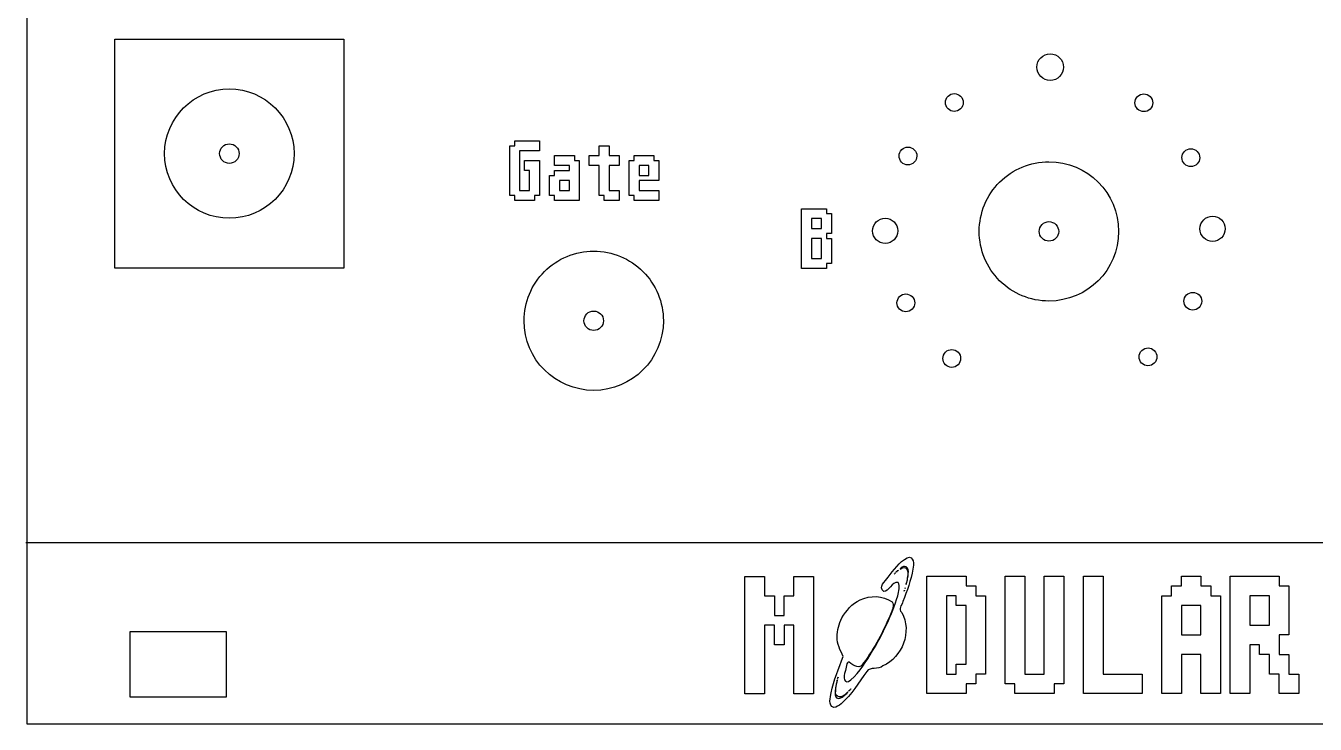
# Model space of a CAD drawing. Extents: x 0 to 101, y 9 to 137.
# Drawn here: x 0.1 to 63.6, y 8.7 to 43.1 of the extents above; entities that cross this region are included whole.
import ezdxf

# ---------------------------------------------------------------- set-up
doc = ezdxf.new("R2010")
doc.units = 0
doc.layers.add('Calque_1', color=7, linetype='CONTINUOUS')

msp = doc.modelspace()

# ---------------------------------------------------------------- linework, layer by layer
at = {"layer": 'Calque_1', "color": 7}
for p, q in [((0.161084, 8.727696), (0.161084, 136.906207)), ((4.476333, 42.48472), (15.765231, 42.48472)), ((4.476333, 31.195821), (4.476333, 42.48472)), ((15.765231, 42.48472), (15.765231, 31.195821)), ((51.210272, 41.10164), (51.210272, 41.10164)), ((45.422511, 39.190108), (45.422511, 39.190108)), ((54.854272, 39.036385), (54.854295, 39.036387)), ((24.174131, 37.35089), (24.174131, 37.473377)), ((24.174131, 37.473377), (24.786571, 37.473377)), ((24.786571, 37.473377), (25.399014, 37.473377)), ((25.399014, 37.473377), (25.399014, 37.228403)), ((10.601009, 36.84027), (10.601009, 36.84027)), ((13.308016, 36.84027), (13.308016, 36.84027)), ((23.929157, 36.00352), (23.929157, 37.228403)), ((23.929157, 37.228403), (24.051644, 37.228403)), ((24.051644, 37.228403), (24.174131, 37.228403)), ((24.174131, 37.228403), (24.174131, 37.35089)), ((24.909061, 36.983425), (24.419109, 36.983425)), ((24.419109, 36.983425), (24.419109, 36.00352)), ((25.399014, 36.983425), (24.909061, 36.983425)), ((25.399014, 37.228403), (25.399014, 36.983425)), ((28.33871, 36.983425), (28.33871, 37.228403)), ((28.33871, 37.228403), (28.583688, 37.228403)), ((28.33871, 36.73845), (28.33871, 36.983425)), ((28.583688, 37.228403), (28.828663, 37.228403)), ((28.828663, 37.228403), (28.828663, 36.983425)), ((28.828663, 36.983425), (28.828663, 36.73845)), ((24.664084, 36.248498), (24.664084, 36.493473)), ((24.664084, 36.493473), (25.031549, 36.493473)), ((24.664084, 36.00352), (24.664084, 36.248498)), ((25.031549, 36.493473), (25.399014, 36.493473)), ((25.399014, 36.493473), (25.399014, 35.636058)), ((26.133932, 36.493473), (26.133932, 36.73845)), ((26.133932, 36.73845), (26.623884, 36.73845)), ((26.133932, 36.248498), (26.133932, 36.493473)), ((26.501397, 36.248498), (26.133932, 36.248498)), ((26.868862, 36.248498), (26.501397, 36.248498)), ((26.623884, 36.73845), (27.113837, 36.73845)), ((26.868862, 36.126011), (26.868862, 36.248498)), ((27.113837, 36.73845), (27.113837, 36.615963)), ((27.113837, 36.615963), (27.113837, 36.493473)), ((27.113837, 36.493473), (27.236327, 36.493473)), ((27.236327, 36.493473), (27.358814, 36.493473)), ((27.358814, 36.493473), (27.358814, 35.513568)), ((27.848758, 36.493473), (27.848758, 36.73845)), ((27.848758, 36.73845), (28.093736, 36.73845)), ((27.848758, 36.248498), (27.848758, 36.493473)), ((28.093736, 36.248498), (27.848758, 36.248498)), ((28.093736, 36.73845), (28.33871, 36.73845)), ((28.33871, 36.248498), (28.093736, 36.248498)), ((28.33871, 35.513568), (28.33871, 36.248498)), ((28.828663, 36.73845), (29.07364, 36.73845)), ((29.07364, 36.248498), (28.828663, 36.248498)), ((28.828663, 36.248498), (28.828663, 35.636058)), ((29.07364, 36.73845), (29.318615, 36.73845)), ((29.318615, 36.248498), (29.07364, 36.248498)), ((29.318615, 36.73845), (29.318615, 36.493473)), ((29.318615, 36.493473), (29.318615, 36.248498)), ((29.808559, 35.636058), (29.808559, 36.493473)), ((29.808559, 36.493473), (29.931049, 36.493473)), ((29.931049, 36.493473), (30.053536, 36.493473)), ((30.053536, 36.615963), (30.053536, 36.73845)), ((30.053536, 36.73845), (30.543489, 36.73845)), ((30.053536, 36.493473), (30.053536, 36.615963)), ((30.543489, 36.248498), (30.298511, 36.248498)), ((30.298511, 36.248498), (30.298511, 36.00352)), ((30.543489, 36.73845), (31.033441, 36.73845)), ((30.788463, 36.248498), (30.543489, 36.248498)), ((30.788463, 36.00352), (30.788463, 36.248498)), ((31.033441, 36.73845), (31.033441, 36.615963)), ((31.033441, 36.615963), (31.033441, 36.493473)), ((31.033441, 36.493473), (31.155928, 36.493473)), ((31.155928, 36.493473), (31.278416, 36.493473)), ((31.278416, 36.493473), (31.278416, 36.00352)), ((43.232905, 36.415797), (43.232879, 36.415797)), ((57.072752, 36.475061), (57.072752, 36.475061)), ((23.929157, 34.778641), (23.929157, 36.00352)), ((24.419109, 36.00352), (24.419109, 35.023616)), ((24.786571, 36.00352), (24.664084, 36.00352)), ((24.909061, 36.00352), (24.786571, 36.00352)), ((24.909061, 35.513568), (24.909061, 36.00352)), ((25.399014, 35.636058), (25.399014, 34.778641)), ((25.888957, 35.268593), (25.888957, 35.758546)), ((25.888957, 35.758546), (26.011445, 35.758546)), ((26.011445, 35.758546), (26.133932, 35.758546)), ((26.133932, 35.881033), (26.133932, 36.00352)), ((26.133932, 36.00352), (26.501397, 36.00352)), ((26.133932, 35.758546), (26.133932, 35.881033)), ((26.501397, 36.00352), (26.868862, 36.00352)), ((26.868862, 36.00352), (26.868862, 36.126011)), ((28.828663, 35.636058), (28.828663, 35.023616)), ((29.808559, 34.778641), (29.808559, 35.636058)), ((30.298511, 36.00352), (30.298511, 35.758546)), ((30.298511, 35.758546), (30.543489, 35.758546)), ((30.543489, 35.758546), (30.788463, 35.758546)), ((30.788463, 35.758546), (30.788463, 36.00352)), ((31.278416, 36.00352), (31.278416, 35.513568)), ((24.419109, 35.023616), (24.664084, 35.023616)), ((24.664084, 35.023616), (24.909061, 35.023616)), ((24.909061, 35.023616), (24.909061, 35.513568)), ((25.888957, 34.778641), (25.888957, 35.268593)), ((26.623884, 35.513568), (26.37891, 35.513568)), ((26.37891, 35.513568), (26.37891, 35.268593)), ((26.37891, 35.268593), (26.37891, 35.023616)), ((26.37891, 35.023616), (26.623884, 35.023616)), ((26.868862, 35.513568), (26.623884, 35.513568)), ((26.623884, 35.023616), (26.868862, 35.023616)), ((26.868862, 35.268593), (26.868862, 35.513568)), ((26.868862, 35.023616), (26.868862, 35.268593)), ((27.358814, 35.513568), (27.358814, 34.533664)), ((28.33871, 34.778641), (28.33871, 35.513568)), ((28.828663, 35.023616), (29.07364, 35.023616)), ((29.07364, 35.023616), (29.318615, 35.023616)), ((29.318615, 35.023616), (29.318615, 34.778641)), ((30.788463, 35.513568), (30.298511, 35.513568)), ((30.298511, 35.513568), (30.298511, 35.268593)), ((30.298511, 35.268593), (30.298511, 35.023616)), ((30.298511, 35.023616), (30.788463, 35.023616)), ((31.278416, 35.513568), (30.788463, 35.513568)), ((30.788463, 35.023616), (31.278416, 35.023616)), ((31.278416, 35.023616), (31.278416, 34.778641)), ((24.051644, 34.778641), (23.929157, 34.778641)), ((24.174131, 34.778641), (24.051644, 34.778641)), ((24.174131, 34.656154), (24.174131, 34.778641)), ((24.174131, 34.533664), (24.174131, 34.656154)), ((24.664084, 34.533664), (24.174131, 34.533664)), ((25.154036, 34.533664), (24.664084, 34.533664)), ((25.276523, 34.778641), (25.154036, 34.778641)), ((25.154036, 34.778641), (25.154036, 34.656154)), ((25.154036, 34.656154), (25.154036, 34.533664)), ((25.399014, 34.778641), (25.276523, 34.778641)), ((26.011445, 34.778641), (25.888957, 34.778641)), ((26.133932, 34.778641), (26.011445, 34.778641)), ((26.133932, 34.656154), (26.133932, 34.778641)), ((26.133932, 34.533664), (26.133932, 34.656154)), ((26.746375, 34.533664), (26.133932, 34.533664)), ((27.358814, 34.533664), (26.746375, 34.533664)), ((28.461198, 34.778641), (28.33871, 34.778641)), ((28.583688, 34.778641), (28.461198, 34.778641)), ((28.583688, 34.656154), (28.583688, 34.778641)), ((28.583688, 34.533664), (28.583688, 34.656154)), ((28.95115, 34.533664), (28.583688, 34.533664)), ((29.318615, 34.533664), (28.95115, 34.533664)), ((29.318615, 34.778641), (29.318615, 34.533664)), ((29.931049, 34.778641), (29.808559, 34.778641)), ((30.053536, 34.778641), (29.931049, 34.778641)), ((30.053536, 34.656154), (30.053536, 34.778641)), ((30.053536, 34.533664), (30.053536, 34.656154)), ((30.665976, 34.533664), (30.053536, 34.533664)), ((31.278416, 34.533664), (30.665976, 34.533664)), ((31.278416, 34.778641), (31.278416, 34.533664)), ((38.306085, 32.65709), (38.306085, 34.126947)), ((38.306085, 34.126947), (38.918525, 34.126947)), ((38.918525, 34.126947), (39.530964, 34.126947)), ((39.530964, 34.126947), (39.530964, 34.00446)), ((39.530964, 34.00446), (39.530964, 33.881972)), ((39.530964, 33.881972), (39.653455, 33.881972)), ((39.653455, 33.881972), (39.775942, 33.881972)), ((39.775942, 33.881972), (39.775942, 33.39202)), ((39.041012, 33.636995), (38.796037, 33.636995)), ((38.796037, 33.636995), (38.796037, 33.39202)), ((38.796037, 33.39202), (38.796037, 33.147043)), ((38.796037, 33.147043), (39.041012, 33.147043)), ((39.28599, 33.636995), (39.041012, 33.636995)), ((39.041012, 33.147043), (39.28599, 33.147043)), ((39.28599, 33.39202), (39.28599, 33.636995)), ((39.28599, 33.147043), (39.28599, 33.39202)), ((39.775942, 33.39202), (39.775942, 32.902068)), ((43.046172, 33.033956), (43.046172, 33.033956)), ((59.171356, 33.137026), (59.171356, 33.137026)), ((38.306085, 31.187233), (38.306085, 32.65709)), ((39.041012, 32.65709), (38.796037, 32.65709)), ((38.796037, 32.65709), (38.796037, 32.167138)), ((39.28599, 32.65709), (39.041012, 32.65709)), ((39.28599, 32.167138), (39.28599, 32.65709)), ((39.653455, 32.902068), (39.530964, 32.902068)), ((39.530964, 32.902068), (39.530964, 32.779578)), ((39.530964, 32.779578), (39.530964, 32.65709)), ((39.530964, 32.65709), (39.653455, 32.65709)), ((39.775942, 32.902068), (39.653455, 32.902068)), ((39.653455, 32.65709), (39.775942, 32.65709)), ((39.775942, 32.65709), (39.775942, 32.044651)), ((50.969362, 33.006778), (50.969362, 33.006778)), ((53.921535, 33.006789), (53.921535, 33.006789)), ((38.796037, 32.167138), (38.796037, 31.677186)), ((39.28599, 31.677186), (39.28599, 32.167138)), ((39.775942, 32.044651), (39.775942, 31.432211)), ((15.765231, 31.195821), (4.476333, 31.195821)), ((38.918525, 31.187233), (38.306085, 31.187233)), ((38.796037, 31.677186), (39.041012, 31.677186)), ((39.530964, 31.187233), (38.918525, 31.187233)), ((39.041012, 31.677186), (39.28599, 31.677186)), ((39.653455, 31.432211), (39.530964, 31.432211)), ((39.530964, 31.432211), (39.530964, 31.309721)), ((39.530964, 31.309721), (39.530964, 31.187233)), ((39.775942, 31.432211), (39.653455, 31.432211)), ((43.037316, 29.319832), (43.037316, 29.319832)), ((57.169673, 29.400618), (57.169673, 29.400618)), ((28.067534, 28.12466), (28.067534, 28.12466)), ((45.392033, 26.439713), (45.392011, 26.439713)), ((55.056953, 26.517174), (55.056959, 26.517171)), ((28.06754, 25.174377), (28.06754, 25.174377)), ((35.519058, 13.117925), (35.519058, 16.01031)), ((35.519058, 16.01031), (36.001122, 16.01031)), ((36.001122, 16.01031), (36.483187, 16.01031)), ((36.483187, 16.01031), (36.483187, 15.528246)), ((37.929379, 15.528246), (37.929379, 16.01031)), ((37.929379, 16.01031), (38.411443, 16.01031)), ((38.411443, 16.01031), (38.893508, 16.01031)), ((38.893508, 16.01031), (38.893508, 13.117925)), ((42.886742, 16.143444), (42.886742, 16.143444)), ((42.933134, 16.18197), (42.933134, 16.18197)), ((42.999459, 16.247886), (42.999459, 16.247886)), ((43.080445, 16.323934), (43.080445, 16.323934)), ((44.477273, 13.127738), (44.477273, 16.020126)), ((44.477273, 16.020126), (45.441403, 16.020126)), ((45.441403, 16.020126), (46.405532, 16.020126)), ((46.405532, 16.020126), (46.405532, 15.779094)), ((48.33379, 13.368771), (48.33379, 16.020126)), ((48.33379, 16.020126), (48.815856, 16.020126)), ((48.815856, 16.020126), (49.29792, 16.020126)), ((49.29792, 16.020126), (49.29792, 13.609803)), ((50.262049, 13.609803), (50.262049, 16.020126)), ((50.262049, 16.020126), (50.744115, 16.020126)), ((50.744115, 16.020126), (51.226179, 16.020126)), ((51.226179, 16.020126), (51.226179, 13.368771)), ((52.190309, 13.127738), (52.190309, 16.020126)), ((52.190309, 16.020126), (52.672373, 16.020126)), ((52.672373, 16.020126), (53.154438, 16.020126)), ((53.154438, 16.020126), (53.154438, 13.609803)), ((57.010955, 15.779094), (57.010955, 16.020126)), ((57.010955, 16.020126), (57.493019, 16.020126)), ((57.493019, 16.020126), (57.975085, 16.020126)), ((57.975085, 16.020126), (57.975085, 15.779094)), ((59.421279, 13.127738), (59.421279, 16.020126)), ((59.421279, 16.020126), (60.62644, 16.020126)), ((60.62644, 16.020126), (61.831602, 16.020126)), ((61.831602, 16.020126), (61.831602, 15.779094)), ((36.483187, 15.528246), (36.483187, 15.046182)), ((37.929379, 15.046182), (37.929379, 15.528246)), ((43.370604, 15.311289), (43.370604, 15.311289)), ((43.405975, 15.447749), (43.405975, 15.447749)), ((43.490907, 15.732246), (43.503212, 15.786345)), ((43.503212, 15.786345), (43.515601, 15.844782)), ((43.515601, 15.844782), (43.515576, 15.844782)), ((43.515601, 15.844782), (43.515601, 15.844782)), ((46.405532, 15.779094), (46.405532, 15.538062)), ((46.405532, 15.538062), (46.646564, 15.538062)), ((46.646564, 15.538062), (46.887597, 15.538062)), ((46.887597, 15.538062), (46.887597, 15.297029)), ((46.887597, 15.297029), (46.887597, 15.055997)), ((56.52889, 15.297029), (56.52889, 15.538062)), ((56.52889, 15.538062), (56.769923, 15.538062)), ((56.52889, 15.055997), (56.52889, 15.297029)), ((56.769923, 15.538062), (57.010955, 15.538062)), ((57.010955, 15.538062), (57.010955, 15.779094)), ((57.975085, 15.779094), (57.975085, 15.538062)), ((57.975085, 15.538062), (58.216117, 15.538062)), ((58.216117, 15.538062), (58.457149, 15.538062)), ((58.457149, 15.538062), (58.457149, 15.297029)), ((58.457149, 15.297029), (58.457149, 15.055997)), ((61.831602, 15.779094), (61.831602, 15.538062)), ((61.831602, 15.538062), (62.072634, 15.538062)), ((62.072634, 15.538062), (62.313666, 15.538062)), ((62.313666, 15.538062), (62.313666, 14.3329)), ((36.483187, 15.046182), (36.724219, 15.046182)), ((36.724219, 15.046182), (36.965251, 15.046182)), ((36.965251, 15.046182), (36.965251, 14.564118)), ((37.447315, 14.564118), (37.447315, 15.046182)), ((37.447315, 15.046182), (37.688347, 15.046182)), ((37.688347, 15.046182), (37.929379, 15.046182)), ((45.682435, 15.055997), (45.441403, 15.055997)), ((45.441403, 15.055997), (45.441403, 13.127738)), ((45.923467, 15.055997), (45.682435, 15.055997)), ((45.923467, 14.814965), (45.923467, 15.055997)), ((45.923467, 14.573932), (45.923467, 14.814965)), ((46.887597, 15.055997), (47.12863, 15.055997)), ((47.12863, 15.055997), (47.369662, 15.055997)), ((47.369662, 15.055997), (47.369662, 13.127738)), ((56.046826, 12.645674), (56.046826, 15.055997)), ((56.046826, 15.055997), (56.287858, 15.055997)), ((56.287858, 15.055997), (56.52889, 15.055997)), ((58.457149, 15.055997), (58.698181, 15.055997)), ((58.698181, 15.055997), (58.939213, 15.055997)), ((58.939213, 15.055997), (58.939213, 12.645674)), ((60.867472, 15.055997), (60.385408, 15.055997)), ((60.385408, 15.055997), (60.385408, 14.3329)), ((61.349538, 15.055997), (60.867472, 15.055997)), ((61.349538, 14.3329), (61.349538, 15.055997)), ((36.965251, 14.564118), (36.965251, 14.082054)), ((36.965251, 14.082054), (37.206283, 14.082054)), ((37.206283, 14.082054), (37.447315, 14.082054)), ((37.447315, 14.082054), (37.447315, 14.564118)), ((46.1645, 14.573932), (45.923467, 14.573932)), ((46.405532, 14.573932), (46.1645, 14.573932)), ((46.405532, 13.127738), (46.405532, 14.573932)), ((57.493019, 14.573932), (57.010955, 14.573932)), ((57.010955, 14.573932), (57.010955, 13.850835)), ((57.975085, 14.573932), (57.493019, 14.573932)), ((57.975085, 13.850835), (57.975085, 14.573932)), ((60.385408, 14.3329), (60.385408, 13.609803)), ((61.349538, 13.609803), (61.349538, 14.3329)), ((62.313666, 14.3329), (62.313666, 13.127738)), ((36.724219, 13.599989), (36.483187, 13.599989)), ((36.483187, 13.599989), (36.483187, 11.912765)), ((36.965251, 13.599989), (36.724219, 13.599989)), ((36.965251, 13.117925), (36.965251, 13.599989)), ((37.688347, 13.599989), (37.447315, 13.599989)), ((37.447315, 13.599989), (37.447315, 13.117925)), ((37.929379, 13.599989), (37.688347, 13.599989)), ((37.929379, 11.912765), (37.929379, 13.599989)), ((48.33379, 10.717415), (48.33379, 13.368771)), ((49.29792, 13.609803), (49.29792, 11.19948)), ((50.262049, 11.19948), (50.262049, 13.609803)), ((51.226179, 13.368771), (51.226179, 10.717415)), ((53.154438, 13.609803), (53.154438, 11.19948)), ((57.010955, 13.850835), (57.010955, 13.127738)), ((57.975085, 13.127738), (57.975085, 13.850835)), ((60.385408, 13.609803), (60.867472, 13.609803)), ((60.867472, 13.609803), (61.349538, 13.609803)), ((35.519058, 10.22554), (35.519058, 13.117925)), ((36.965251, 12.635861), (36.965251, 13.117925)), ((37.447315, 13.117925), (37.447315, 12.635861)), ((38.893508, 13.117925), (38.893508, 10.22554)), ((44.477273, 10.23535), (44.477273, 13.127738)), ((45.441403, 13.127738), (45.441403, 11.19948)), ((46.405532, 11.681544), (46.405532, 13.127738)), ((47.369662, 13.127738), (47.369662, 11.19948)), ((52.190309, 10.23535), (52.190309, 13.127738)), ((57.010955, 13.127738), (57.493019, 13.127738)), ((57.493019, 13.127738), (57.975085, 13.127738)), ((59.421279, 10.23535), (59.421279, 13.127738)), ((62.072634, 13.127738), (61.831602, 13.127738)), ((61.831602, 13.127738), (61.831602, 12.645674)), ((62.313666, 13.127738), (62.072634, 13.127738)), ((37.206283, 12.635861), (36.965251, 12.635861)), ((37.447315, 12.635861), (37.206283, 12.635861)), ((56.046826, 10.23535), (56.046826, 12.645674)), ((57.493019, 12.163609), (57.010955, 12.163609)), ((57.010955, 12.163609), (57.010955, 11.19948)), ((57.975085, 12.163609), (57.493019, 12.163609)), ((57.975085, 11.19948), (57.975085, 12.163609)), ((58.939213, 12.645674), (58.939213, 10.23535)), ((60.62644, 12.645674), (60.385408, 12.645674)), ((60.385408, 12.645674), (60.385408, 11.440512)), ((60.867472, 12.645674), (60.62644, 12.645674)), ((60.867472, 12.404641), (60.867472, 12.645674)), ((60.867472, 12.163609), (60.867472, 12.404641)), ((61.108504, 12.163609), (60.867472, 12.163609)), ((61.349538, 12.163609), (61.108504, 12.163609)), ((61.349538, 11.681544), (61.349538, 12.163609)), ((61.831602, 12.645674), (61.831602, 12.163609)), ((61.831602, 12.163609), (62.072634, 12.163609)), ((62.072634, 12.163609), (62.313666, 12.163609)), ((62.313666, 12.163609), (62.313666, 11.681544)), ((36.483187, 11.912765), (36.483187, 10.22554)), ((37.929379, 10.22554), (37.929379, 11.912765)), ((45.923467, 11.440512), (45.923467, 11.681544)), ((45.923467, 11.681544), (46.1645, 11.681544)), ((45.923467, 11.19948), (45.923467, 11.440512)), ((46.1645, 11.681544), (46.405532, 11.681544)), ((60.385408, 11.440512), (60.385408, 10.23535)), ((61.349538, 11.19948), (61.349538, 11.681544)), ((62.313666, 11.681544), (62.313666, 11.19948)), ((40.089993, 10.967439), (40.089993, 10.967439)), ((40.109241, 11.028902), (40.109241, 11.028902)), ((45.441403, 11.19948), (45.682435, 11.19948)), ((45.682435, 11.19948), (45.923467, 11.19948)), ((47.12863, 11.19948), (46.887597, 11.19948)), ((46.887597, 11.19948), (46.887597, 10.958447)), ((46.887597, 10.958447), (46.887597, 10.717415)), ((47.369662, 11.19948), (47.12863, 11.19948)), ((49.29792, 11.19948), (49.779985, 11.19948)), ((49.779985, 11.19948), (50.262049, 11.19948)), ((53.154438, 11.19948), (54.118568, 11.19948)), ((54.118568, 11.19948), (55.082696, 11.19948)), ((55.082696, 11.19948), (55.082696, 10.717415)), ((57.010955, 11.19948), (57.010955, 10.23535)), ((57.975085, 10.23535), (57.975085, 11.19948)), ((61.59057, 11.19948), (61.349538, 11.19948)), ((61.831602, 11.19948), (61.59057, 11.19948)), ((61.831602, 10.717415), (61.831602, 11.19948)), ((62.313666, 11.19948), (62.554698, 11.19948)), ((62.554698, 11.19948), (62.795731, 11.19948)), ((62.795731, 11.19948), (62.795731, 10.717415)), ((36.001122, 10.22554), (35.519058, 10.22554)), ((36.483187, 10.22554), (36.001122, 10.22554)), ((38.411443, 10.22554), (37.929379, 10.22554)), ((38.893508, 10.22554), (38.411443, 10.22554)), ((40.647778, 10.372811), (40.647778, 10.372811)), ((40.691584, 10.431479), (40.691584, 10.431479)), ((40.732699, 10.467544), (40.732699, 10.467544)), ((45.441403, 10.23535), (44.477273, 10.23535)), ((46.405532, 10.23535), (45.441403, 10.23535)), ((46.646564, 10.717415), (46.405532, 10.717415)), ((46.405532, 10.717415), (46.405532, 10.476383)), ((46.405532, 10.476383), (46.405532, 10.23535)), ((46.887597, 10.717415), (46.646564, 10.717415)), ((48.574824, 10.717415), (48.33379, 10.717415)), ((48.815856, 10.717415), (48.574824, 10.717415)), ((48.815856, 10.476383), (48.815856, 10.717415)), ((48.815856, 10.23535), (48.815856, 10.476383)), ((49.779985, 10.23535), (48.815856, 10.23535)), ((50.744115, 10.23535), (49.779985, 10.23535)), ((50.985147, 10.717415), (50.744115, 10.717415)), ((50.744115, 10.717415), (50.744115, 10.476383)), ((50.744115, 10.476383), (50.744115, 10.23535)), ((51.226179, 10.717415), (50.985147, 10.717415)), ((53.636502, 10.23535), (52.190309, 10.23535)), ((55.082696, 10.23535), (53.636502, 10.23535)), ((55.082696, 10.717415), (55.082696, 10.23535)), ((56.52889, 10.23535), (56.046826, 10.23535)), ((57.010955, 10.23535), (56.52889, 10.23535)), ((58.457149, 10.23535), (57.975085, 10.23535)), ((58.939213, 10.23535), (58.457149, 10.23535)), ((59.903343, 10.23535), (59.421279, 10.23535)), ((60.385408, 10.23535), (59.903343, 10.23535)), ((61.831602, 10.23535), (61.831602, 10.717415)), ((62.313666, 10.23535), (61.831602, 10.23535)), ((62.795731, 10.23535), (62.313666, 10.23535)), ((62.795731, 10.717415), (62.795731, 10.23535)), ((39.887634, 9.549686), (39.887631, 9.549689)), ((40.392192, 10.128906), (40.392192, 10.128906)), ((101.139173, 8.727696), (0.161084, 8.727696))]:
    msp.add_line(p, q, dxfattribs=at)
at = {"layer": 'Calque_1', "color": 1}
msp.add_line((0.094082, 17.685973), (101.394166, 17.685973), dxfattribs=at)
at = {"layer": 'Calque_1', "color": 3}
for p, q in [((5.236799, 13.298052), (9.960237, 13.298052)), ((5.236799, 10.059437), (5.236799, 13.298052)), ((9.960237, 13.298052), (9.960237, 10.059437)), ((9.960237, 10.059437), (5.236799, 10.059437))]:
    msp.add_line(p, q, dxfattribs=at)
at = {"layer": 'Calque_1', "color": 7}
for points in [[(49.896558, 41.10164), (49.896559, 41.464412), (50.190644, 41.758497), (50.553416, 41.758496)], [(50.553416, 41.758496), (50.916187, 41.758495), (51.210271, 41.464411), (51.210272, 41.10164)], [(50.088947, 40.637171), (49.965762, 40.760356), (49.896558, 40.927431), (49.896558, 41.10164)], [(51.210272, 41.10164), (51.210272, 40.738869), (50.916188, 40.444783), (50.553416, 40.444782)], [(6.933548, 36.84027), (6.933553, 38.600527), (8.360525, 40.027495), (10.120782, 40.027493)], [(10.120782, 40.027493), (11.881039, 40.027495), (13.308012, 38.600527), (13.308016, 36.84027)], [(50.553416, 40.444782), (50.379207, 40.444782), (50.212132, 40.513986), (50.088947, 40.637171)], [(45.422511, 39.190108), (45.378606, 39.297728), (45.379251, 39.418381), (45.424305, 39.525525)], [(45.424305, 39.525525), (45.469358, 39.632669), (45.55513, 39.717527), (45.66275, 39.761431)], [(45.66275, 39.761431), (45.770369, 39.805335), (45.891022, 39.804689), (45.998165, 39.759634)], [(46.234069, 39.521189), (46.325495, 39.297083), (46.217936, 39.041295), (45.99383, 38.949869)], [(45.998165, 39.759634), (46.105309, 39.71458), (46.190166, 39.628809), (46.234069, 39.521189)], [(54.854295, 39.036387), (54.684063, 39.208443), (54.685541, 39.485922), (54.857597, 39.656154)], [(54.857597, 39.656154), (54.940225, 39.737899), (55.051942, 39.783472), (55.168171, 39.782848)], [(55.168171, 39.782848), (55.2844, 39.782223), (55.395621, 39.735452), (55.477366, 39.652823)], [(55.477366, 39.652823), (55.559111, 39.570195), (55.604684, 39.458478), (55.60406, 39.342249)], [(45.99383, 38.949869), (45.769725, 38.858444), (45.513936, 38.966003), (45.422511, 39.190108)], [(55.474036, 39.033054), (55.301972, 38.862832), (55.024496, 38.864323), (54.854272, 39.036385)], [(55.60406, 39.342249), (55.603435, 39.22602), (55.556664, 39.114799), (55.474036, 39.033054)], [(10.120782, 33.653048), (8.360525, 33.653046), (6.933553, 35.080014), (6.933548, 36.84027)], [(9.781202, 36.500695), (9.691142, 36.590756), (9.640546, 36.712905), (9.640547, 36.84027)], [(9.640547, 36.84027), (9.640547, 37.105494), (9.855553, 37.3205), (10.120777, 37.3205)], [(10.120777, 37.3205), (10.248142, 37.320501), (10.370291, 37.269905), (10.460352, 37.179845)], [(13.308016, 36.84027), (13.308012, 35.080014), (11.881039, 33.653046), (10.120782, 33.653048)], [(10.460352, 37.179845), (10.550413, 37.089784), (10.601009, 36.967636), (10.601009, 36.84027)], [(10.601009, 36.84027), (10.60101, 36.712905), (10.550414, 36.590755), (10.460353, 36.500694)], [(43.232879, 36.415797), (43.062655, 36.58786), (43.064146, 36.865339), (43.236209, 37.035563)], [(43.236209, 37.035563), (43.408272, 37.205785), (43.685749, 37.204294), (43.855973, 37.032233)], [(43.855973, 37.032233), (44.026204, 36.860177), (44.024726, 36.582698), (43.852671, 36.412466)], [(57.072752, 36.475061), (56.981327, 36.699166), (57.088886, 36.954955), (57.312991, 37.04638)], [(57.312991, 37.04638), (57.537097, 37.137806), (57.792886, 37.030247), (57.884311, 36.806141)], [(10.120777, 36.360038), (9.993411, 36.360038), (9.871263, 36.410634), (9.781202, 36.500695)], [(10.460353, 36.500694), (10.370292, 36.410633), (10.248142, 36.360037), (10.120777, 36.360038)], [(43.852671, 36.412466), (43.680607, 36.242242), (43.403129, 36.243733), (43.232905, 36.415797)], [(48.062056, 35.433865), (48.705758, 36.077565), (49.578804, 36.439191), (50.489135, 36.43919)], [(50.489135, 36.43919), (52.384796, 36.439188), (53.921533, 34.902451), (53.921535, 33.006789)], [(57.644072, 36.234824), (57.419967, 36.143399), (57.164179, 36.250956), (57.072752, 36.475061)], [(57.884311, 36.806141), (57.975735, 36.582036), (57.868176, 36.32625), (57.644072, 36.234824)], [(47.056725, 33.006789), (47.056726, 33.91712), (47.418355, 34.790165), (48.062056, 35.433865)], [(57.929563, 33.137026), (57.929563, 33.479938), (58.207547, 33.757923), (58.550458, 33.757924)], [(58.550458, 33.757924), (58.89337, 33.757924), (59.171356, 33.479939), (59.171356, 33.137026)], [(41.804376, 33.033956), (41.804376, 33.198629), (41.869793, 33.356557), (41.986234, 33.472998)], [(42.425277, 32.413064), (42.082366, 32.413062), (41.80438, 32.691045), (41.804376, 33.033956)], [(41.986234, 33.472998), (42.102676, 33.589439), (42.260604, 33.654855), (42.425277, 33.654854)], [(42.425277, 33.654854), (42.768188, 33.654852), (43.046172, 33.376867), (43.046172, 33.033956)], [(43.046172, 33.033956), (43.046169, 32.691047), (42.768186, 32.413065), (42.425277, 32.413064)], [(50.008899, 33.006778), (50.008899, 33.134144), (50.059494, 33.256293), (50.149556, 33.346354)], [(50.149556, 33.346354), (50.239617, 33.436415), (50.361766, 33.487011), (50.489132, 33.487011)], [(50.489132, 33.487011), (50.616497, 33.48701), (50.738646, 33.436414), (50.828706, 33.346353)], [(50.828706, 33.346353), (50.918767, 33.256292), (50.969362, 33.134143), (50.969362, 33.006778)], [(58.550458, 32.516126), (58.207545, 32.516127), (57.929561, 32.794114), (57.929563, 33.137026)], [(59.171356, 33.137026), (59.171356, 32.972354), (59.105941, 32.814425), (58.9895, 32.697984)], [(48.062054, 30.57971), (47.418353, 31.223411), (47.056725, 32.096458), (47.056725, 33.006789)], [(50.149557, 32.667204), (50.059495, 32.757264), (50.008899, 32.879413), (50.008899, 33.006778)], [(50.489132, 32.526548), (50.361767, 32.526548), (50.239618, 32.577143), (50.149557, 32.667204)], [(50.969362, 33.006778), (50.969361, 32.741555), (50.754355, 32.526549), (50.489132, 32.526548)], [(53.921535, 33.006789), (53.921537, 31.111125), (52.384799, 29.574385), (50.489135, 29.574383)], [(58.9895, 32.697984), (58.873059, 32.581542), (58.715131, 32.516126), (58.550458, 32.516126)], [(25.6418, 31.030623), (26.285146, 31.673969), (27.157711, 32.035397), (28.06754, 32.035396)], [(28.06754, 32.035396), (28.977368, 32.035396), (29.849932, 31.673968), (30.493278, 31.030622)], [(24.637027, 28.604884), (24.637026, 29.514712), (24.998454, 30.387277), (25.6418, 31.030623)], [(30.493278, 31.030622), (31.136623, 30.387276), (31.49805, 29.514712), (31.49805, 28.604884)], [(50.489135, 29.574383), (49.578803, 29.574382), (48.705756, 29.936009), (48.062054, 30.57971)], [(43.039109, 29.655248), (43.084162, 29.762392), (43.169933, 29.84725), (43.277552, 29.891155)], [(43.277552, 29.891155), (43.385172, 29.935059), (43.505825, 29.934413), (43.612968, 29.889358)], [(43.612968, 29.889358), (43.720111, 29.844304), (43.804968, 29.758533), (43.848872, 29.650913)], [(57.169673, 29.400618), (57.07825, 29.624723), (57.185808, 29.88051), (57.409912, 29.971935)], [(57.409912, 29.971935), (57.634017, 30.063361), (57.889805, 29.955804), (57.981232, 29.731699)], [(43.037316, 29.319832), (42.993411, 29.427452), (42.994056, 29.548104), (43.039109, 29.655248)], [(43.608633, 29.079593), (43.384528, 28.98817), (43.128741, 29.095728), (43.037316, 29.319832)], [(43.848872, 29.650913), (43.940297, 29.426807), (43.832739, 29.171019), (43.608633, 29.079593)], [(57.74099, 29.160379), (57.516885, 29.068956), (57.261099, 29.176514), (57.169673, 29.400618)], [(57.979436, 29.396283), (57.934381, 29.28914), (57.84861, 29.204283), (57.74099, 29.160379)], [(57.981232, 29.731699), (58.025136, 29.624079), (58.02449, 29.503427), (57.979436, 29.396283)], [(28.06754, 25.174377), (26.172922, 25.174375), (24.637029, 26.710265), (24.637027, 28.604884)], [(27.727958, 28.265316), (27.637897, 28.355377), (27.587301, 28.477526), (27.587302, 28.604892)], [(27.587302, 28.604892), (27.587302, 28.732257), (27.637898, 28.854406), (27.727959, 28.944467)], [(27.727959, 28.944467), (27.81802, 29.034527), (27.940169, 29.085122), (28.067534, 29.085122)], [(28.067534, 29.085122), (28.332757, 29.085121), (28.547763, 28.870116), (28.547764, 28.604892)], [(31.49805, 28.604884), (31.498048, 26.710267), (29.962157, 25.174377), (28.06754, 25.174377)], [(28.547764, 28.604892), (28.547764, 28.477527), (28.497169, 28.355378), (28.407109, 28.265317)], [(28.067534, 28.12466), (27.940168, 28.124659), (27.818019, 28.175255), (27.727958, 28.265316)], [(28.407109, 28.265317), (28.317048, 28.175256), (28.194899, 28.12466), (28.067534, 28.12466)], [(45.392011, 26.439713), (45.221787, 26.611776), (45.223278, 26.889255), (45.395341, 27.059479)], [(45.395341, 27.059479), (45.567404, 27.229701), (45.844881, 27.22821), (46.015104, 27.056149)], [(46.015104, 27.056149), (46.185336, 26.884093), (46.183858, 26.606614), (46.011802, 26.436382)], [(55.056959, 26.517171), (54.975213, 26.599799), (54.92964, 26.711516), (54.930265, 26.827746)], [(54.930265, 26.827746), (54.930889, 26.943975), (54.97766, 27.055196), (55.060289, 27.13694)], [(55.060289, 27.13694), (55.232352, 27.307162), (55.509828, 27.305671), (55.680052, 27.13361)], [(55.680052, 27.13361), (55.850276, 26.961547), (55.848785, 26.684068), (55.676722, 26.513844)], [(45.701228, 26.309688), (45.584999, 26.310313), (45.473778, 26.357084), (45.392033, 26.439713)], [(46.011802, 26.436382), (45.929174, 26.354637), (45.817458, 26.309064), (45.701228, 26.309688)], [(55.366148, 26.38715), (55.249918, 26.387774), (55.138698, 26.434546), (55.056953, 26.517174)], [(55.676722, 26.513844), (55.594094, 26.432099), (55.482377, 26.386525), (55.366148, 26.38715)], [(42.564864, 15.973405), (42.842704, 16.323293), (43.107776, 16.714324), (43.514599, 16.92614)], [(43.260605, 16.431873), (43.558231, 16.552294), (43.560932, 16.103953), (43.511904, 15.917539)], [(43.514599, 16.92614), (43.843024, 17.068533), (43.842847, 16.573416), (43.790046, 16.371934)], [(42.36469, 15.264722), (42.033363, 15.490811), (42.445312, 15.752775), (42.564864, 15.973405)], [(42.886742, 16.143444), (42.846912, 16.108085), (42.881097, 16.103355), (42.886742, 16.143444)], [(42.933134, 16.18197), (42.912983, 16.202827), (42.907536, 16.120982), (42.933134, 16.18197)], [(42.999459, 16.247886), (42.98515, 16.315665), (42.967624, 16.169268), (42.999459, 16.247886)], [(43.080445, 16.323934), (42.983948, 16.315919), (43.026617, 16.227778), (43.080445, 16.323934)], [(43.368377, 16.5036), (43.249434, 16.512038), (43.014103, 16.259974), (43.260605, 16.431873)], [(43.790046, 16.371934), (43.69422, 15.821064), (43.500107, 15.291711), (43.296907, 14.774016)], [(43.515576, 15.844782), (43.546815, 16.046622), (43.675655, 16.487891), (43.368377, 16.5036)], [(43.511904, 15.917539), (43.501349, 15.788849), (43.391858, 15.400381), (43.490907, 15.732246)], [(43.060944, 15.710182), (42.746395, 15.764772), (42.594427, 15.242302), (42.36469, 15.264722)], [(43.041865, 15.059213), (43.082819, 15.264395), (43.179618, 15.535074), (43.060944, 15.710182)], [(43.370604, 15.311289), (43.374301, 15.385067), (43.342551, 15.224378), (43.370604, 15.311289)], [(43.405975, 15.447749), (43.386134, 15.41246), (43.416191, 15.395476), (43.405975, 15.447749)], [(40.287179, 13.964292), (40.500113, 14.311332), (40.788579, 14.681261), (41.187495, 14.84926)], [(41.187495, 14.84926), (41.682456, 15.093636), (42.309862, 15.07613), (42.76404, 14.752714)], [(41.803242, 12.336153), (42.308533, 13.196452), (42.759544, 14.09824), (43.041865, 15.059213)], [(42.76404, 14.752714), (42.902639, 14.589736), (42.766015, 14.366662), (42.679867, 14.130552)], [(43.296907, 14.774016), (43.235874, 14.589299), (43.052028, 14.390786), (43.239946, 14.227546)], [(42.679867, 14.130552), (42.33084, 13.291911), (41.906388, 12.481698), (41.363085, 11.752926)], [(43.239946, 14.227546), (43.763167, 13.302523), (43.264048, 12.017874), (42.311412, 11.599375)], [(40.062497, 13.026599), (40.041499, 13.35424), (40.16032, 13.673002), (40.287179, 13.964292)], [(40.359553, 12.067455), (40.214262, 12.36921), (40.043839, 12.679418), (40.062497, 13.026599)], [(39.760425, 10.276516), (39.892429, 10.893325), (40.128915, 11.484917), (40.359553, 12.067455)], [(40.728711, 10.911952), (41.179076, 11.306541), (41.492616, 11.830682), (41.803242, 12.336153)], [(40.649296, 11.781504), (40.498056, 11.853691), (40.521596, 11.437458), (40.448704, 11.32854)], [(41.363085, 11.752926), (41.211018, 11.399561), (40.85662, 11.600913), (40.649296, 11.781504)], [(42.311412, 11.599375), (42.081101, 11.406067), (41.681175, 11.564422), (41.51586, 11.332254)], [(40.058684, 10.894671), (39.996722, 10.631987), (39.910263, 10.348878), (39.988086, 10.081885)], [(39.991038, 10.366243), (39.966738, 10.517622), (40.09053, 10.903056), (40.058684, 10.894671)], [(40.089993, 10.967439), (40.060761, 10.982425), (40.08147, 10.918087), (40.089993, 10.967439)], [(40.109241, 11.028902), (40.11037, 11.124883), (40.077336, 10.91634), (40.109241, 11.028902)], [(41.51586, 11.332254), (41.134592, 10.768458), (40.765352, 10.183719), (40.248704, 9.732894)], [(40.448704, 11.32854), (40.351619, 11.097445), (40.387092, 10.594911), (40.728711, 10.911952)], [(39.887631, 9.549689), (39.595122, 9.643568), (39.731893, 10.048266), (39.760425, 10.276516)], [(40.49428, 10.240065), (40.337184, 9.996896), (39.915326, 10.00516), (39.991038, 10.366243)], [(40.392192, 10.128906), (40.500266, 10.195519), (40.70987, 10.440993), (40.49428, 10.240065)], [(40.647778, 10.372811), (40.661268, 10.428736), (40.586361, 10.298922), (40.647778, 10.372811)], [(40.691584, 10.431479), (40.651757, 10.396119), (40.68594, 10.391389), (40.691584, 10.431479)], [(40.732699, 10.467544), (40.750592, 10.52231), (40.666794, 10.38581), (40.732699, 10.467544)], [(40.248704, 9.732894), (40.141609, 9.652692), (40.024349, 9.564472), (39.887634, 9.549686)], [(39.988086, 10.081885), (40.069112, 9.906709), (40.293346, 10.051388), (40.392192, 10.128906)]]:
    msp.add_open_spline(points, degree=3, dxfattribs=at)

doc.saveas('drawing.dxf')
